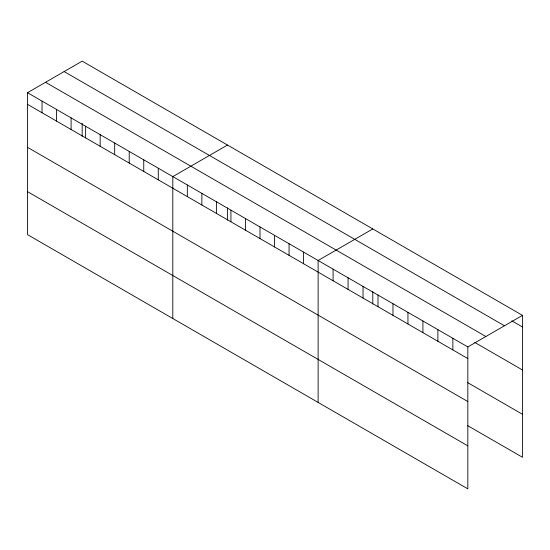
<?xml version="1.0" encoding="UTF-8"?>
<svg xmlns="http://www.w3.org/2000/svg" width="550" height="550" viewBox="0 0 550 550"><rect width="100%" height="100%" fill="white"/><g stroke="black" fill="none" stroke-linecap="round" stroke-linejoin="round"><path stroke-width="0.82" d="M27.5 92.709L467.83 346.933L467.83 488.854L27.5 234.63L27.5 92.709L82.17 61.146L522.5 315.37L522.5 457.291L467.603 425.597M227.48 145.042L172.81 176.605L172.81 318.526M372.79 228.938L318.12 260.501L318.12 402.414M467.83 346.933L522.5 315.37M511.809 320.822L522.5 326.996M64.13 71.562L504.46 325.786M45.54 82.294L485.87 336.518M474.732 342.416L522.5 369.992M27.5 104.335L467.83 358.559M467.603 382.601L522.5 414.294M27.5 147.331L467.83 401.555M27.5 191.634L467.83 445.857M452.856 338.291L452.856 349.917M437.889 329.649L437.889 341.275M422.916 321.001L422.916 332.626M407.949 312.359L407.949 323.984M392.975 303.717L392.975 315.343M378.001 295.075L378.001 306.701M372.79 291.761L372.79 304.067M363.034 286.426L363.034 298.052M348.061 277.784L348.061 289.41M333.087 269.143L333.087 280.768M303.586 252.106L303.586 263.732M289.059 243.719L289.059 255.344M274.526 235.331L274.526 246.957M259.992 226.937L259.992 238.569M245.465 218.549L245.465 230.175M230.931 210.162L230.931 221.788M227.48 207.866L227.48 220.172M216.404 201.774L216.404 213.4M201.871 193.38L201.871 205.012M187.337 184.992L187.337 196.618M158.276 168.218L158.276 179.843M143.749 159.823L143.749 171.449M129.216 151.436L129.216 163.061M114.689 143.048L114.689 154.674M100.155 134.661L100.155 146.286M85.621 126.266L85.621 137.892M82.17 123.152L82.17 136.283M71.094 117.879L71.094 129.504M56.561 109.491L56.561 121.117M42.034 101.097L42.034 112.729"/></g></svg>
